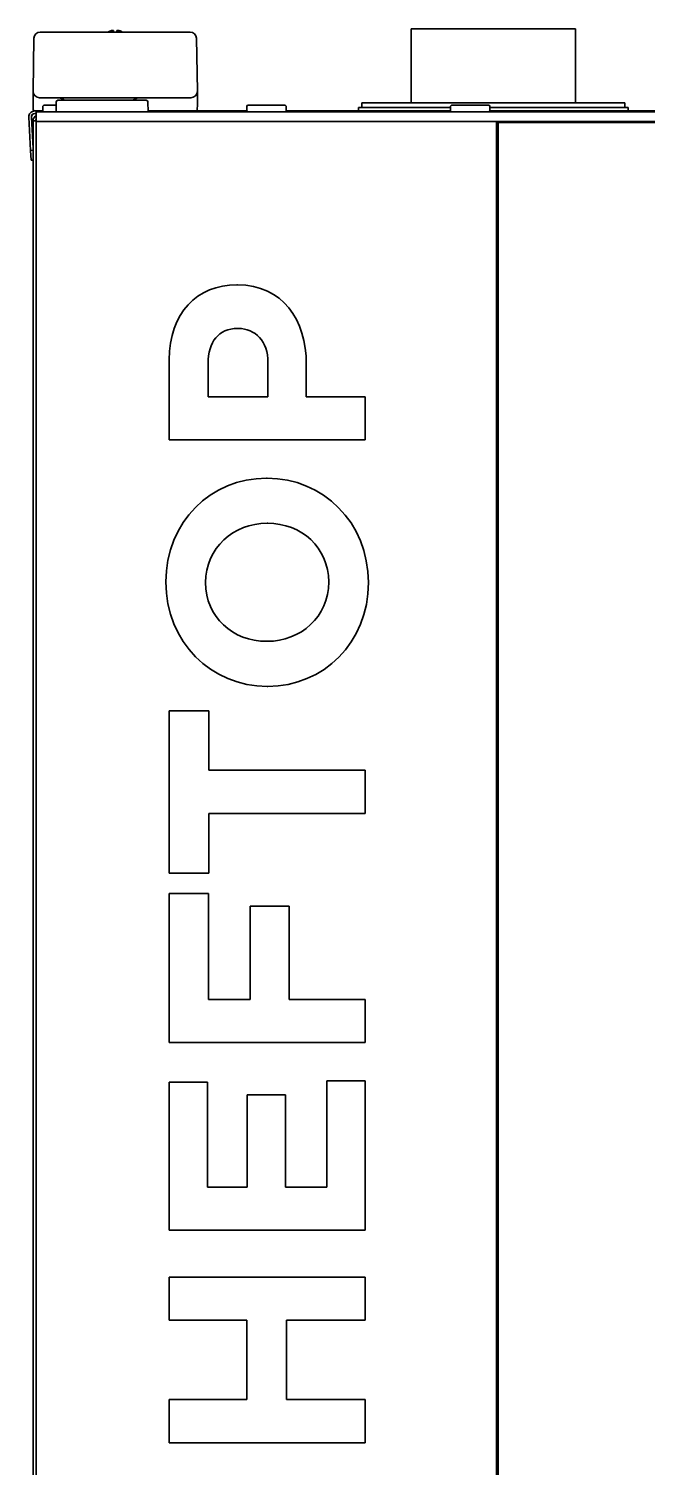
# Model space of a CAD drawing. Extents: x 6336 to 10269, y -393 to 3036.
# Drawn here: x 8426.8 to 8614.9, y 1508 to 1945.5 of the extents above; entities that cross this region are included whole.
import ezdxf

# ---------------------------------------------------------------- set-up
doc = ezdxf.new("R2010")
doc.units = 0
doc.header["$LTSCALE"] = 5
doc.layers.add('1', color=7, linetype='CONTINUOUS', true_color=0xffffff)

msp = doc.modelspace()

# ---------------------------------------------------------------- linework, layer by layer
at = {"layer": '1', "color": 7, "linetype": 'Continuous', "lineweight": 35}
for p, q in [((8428.07, 1926.53), (8428.35, 1942.66)), ((8430.25, 1944.53), (8435.35, 1944.53)), ((8435.35, 1944.53), (8470.79, 1944.53)), ((8470.79, 1944.53), (8475.89, 1944.53)), ((8477.79, 1942.66), (8478.07, 1926.53)), ((8568.07, 1945.53), (8543.07, 1945.53)), ((8543.07, 1945.53), (8543.07, 1923.03)), ((8593.07, 1945.53), (8568.07, 1945.53)), ((8593.07, 1923.03), (8593.07, 1945.53)), ((8428.07, 1926.52), (8428.07, 1926.53)), ((8428.08, 1926.46), (8428.07, 1926.53)), ((8428.07, 1926.49), (8428.07, 1922.53)), ((8428.08, 1926.38), (8428.07, 1926.46)), ((8428.08, 1922.39), (8428.08, 1926.38)), ((8478.07, 1926.53), (8478.07, 1926.52)), ((8478.07, 1926.53), (8478.07, 1926.46)), ((8478.07, 1922.53), (8478.07, 1926.49)), ((8478.07, 1926.49), (8478.07, 1926.49)), ((8478.07, 1926.49), (8478.07, 1926.38)), ((8478.07, 1926.38), (8478.07, 1922.39)), ((8428.07, 1922.53), (8428.08, 1922.39)), ((8428.13, 1921.01), (8428.08, 1922.39)), ((8435.07, 1924.53), (8430.07, 1924.53)), ((8431.32, 1922.28), (8431.07, 1922.03)), ((8431.07, 1922.03), (8431.07, 1920.53)), ((8435.11, 1922.28), (8431.32, 1922.28)), ((8471.07, 1924.53), (8435.07, 1924.53)), ((8435.13, 1923.28), (8435.07, 1920.28)), ((8449.07, 1923.78), (8435.63, 1923.78)), ((8462.52, 1923.78), (8449.07, 1923.78)), ((8463.07, 1920.28), (8463.02, 1923.28)), ((8476.07, 1924.53), (8471.07, 1924.53)), ((8478.07, 1922.39), (8478.02, 1921.01)), ((8478.07, 1922.39), (8478.07, 1922.53)), ((8493.32, 1922.28), (8493.07, 1922.03)), ((8493.07, 1922.03), (8493.07, 1920.53)), ((8504.82, 1922.28), (8493.32, 1922.28)), ((8505.07, 1922.03), (8504.82, 1922.28)), ((8505.07, 1920.53), (8505.07, 1922.03)), ((8527.07, 1921.53), (8555.07, 1921.53)), ((8527.07, 1921.53), (8527.07, 1920.53)), ((8528.07, 1923.03), (8608.07, 1923.03)), ((8528.07, 1923.03), (8528.07, 1921.53)), ((8555.32, 1922.28), (8555.07, 1922.03)), ((8555.07, 1922.03), (8555.07, 1920.53)), ((8566.82, 1922.28), (8555.32, 1922.28)), ((8567.07, 1922.03), (8566.82, 1922.28)), ((8567.07, 1920.53), (8567.07, 1922.03)), ((8567.07, 1921.53), (8609.07, 1921.53)), ((8608.07, 1921.53), (8608.07, 1923.03)), ((8609.07, 1920.53), (8609.07, 1921.53)), ((8427.31, 1908.52), (8426.78, 1918.63)), ((8428.07, 1909.16), (8427.57, 1918.67)), ((8427.63, 1918.67), (8428.07, 1910.19)), ((8428.07, 1374.13), (8428.07, 1917.53)), ((8429.07, 1917.53), (8428.07, 1917.53)), ((8428.57, 1920.53), (8428.67, 1920.53)), ((8428.57, 1919.73), (8429.07, 1919.73)), ((8428.67, 1920.53), (8430.08, 1920.53)), ((8429.07, 1920.28), (8431.07, 1920.28)), ((8429.07, 1920.28), (8429.07, 1917.28)), ((8431.07, 1917.28), (8429.07, 1917.28)), ((8429.07, 1917.28), (8429.07, 1917.28)), ((8429.07, 1400.78), (8429.07, 1917.28)), ((8429.57, 1920.53), (8429.57, 1920.28)), ((8430.08, 1920.53), (8431.07, 1920.53)), ((8431.07, 1920.53), (8431.32, 1920.28)), ((8431.07, 1920.28), (9175.07, 1920.28)), ((8431.07, 1917.28), (8567.07, 1917.28)), ((8476.07, 1920.53), (8463.07, 1920.53)), ((8476.07, 1920.53), (8477.49, 1920.53)), ((8477.49, 1920.53), (8493.08, 1920.53)), ((8493.07, 1920.53), (8493.32, 1920.28)), ((8504.82, 1920.28), (8505.07, 1920.53)), ((8505.08, 1920.53), (8555.07, 1920.53)), ((8555.07, 1920.53), (8555.32, 1920.28)), ((8566.82, 1920.28), (8567.07, 1920.53)), ((8567.07, 1920.53), (9039.07, 1920.53)), ((8567.07, 1917.28), (9039.07, 1917.28)), ((8569.07, 1400.78), (8569.07, 1917.28)), ((8569.57, 1917.03), (8569.57, 1401.03)), ((9036.57, 1917.03), (8569.57, 1917.03)), ((8570.07, 1917.28), (8570.07, 1917.03)), ((8570.55, 1917.03), (8570.55, 1917.28)), ((8570.57, 1917.03), (8570.57, 1917.28)), ((8572.57, 1917.28), (8572.57, 1917.03)), ((8601.57, 1917.03), (8601.57, 1917.28)), ((8604.57, 1917.28), (8604.57, 1917.03)), ((8569.57, 1915.28), (8569.07, 1915.28)), ((8427.31, 1908.52), (8428.07, 1908.56)), ((8427.46, 1905.53), (8427.31, 1908.52)), ((8428.07, 1905.56), (8427.46, 1905.53)), ((8490.26, 1867.64), (8490.09, 1867.64)), ((8490.35, 1854.37), (8490.52, 1854.37)), ((8469.5, 1844.83), (8469.5, 1820.49)), ((8481.33, 1833.6), (8481.33, 1843.73)), ((8499.54, 1843.98), (8499.54, 1833.6)), ((8511.2, 1833.6), (8511.2, 1843.56)), ((8499.54, 1833.6), (8481.33, 1833.6)), ((8529.07, 1833.6), (8511.2, 1833.6)), ((8529.07, 1820.49), (8529.07, 1833.6)), ((8469.5, 1820.49), (8529.07, 1820.49)), ((8499.29, 1808.83), (8499.12, 1808.83)), ((8499.29, 1795.13), (8499.46, 1795.13)), ((8499.29, 1759.22), (8499.12, 1759.22)), ((8499.29, 1745.52), (8499.46, 1745.52)), ((8469.5, 1738.11), (8469.5, 1688.75)), ((8481.58, 1738.11), (8469.5, 1738.11)), ((8481.58, 1719.98), (8481.58, 1738.11)), ((8529.07, 1719.98), (8481.58, 1719.98)), ((8529.07, 1706.88), (8529.07, 1719.98)), ((8481.58, 1706.88), (8529.07, 1706.88)), ((8481.58, 1688.75), (8481.58, 1706.88)), ((8469.5, 1688.75), (8481.58, 1688.75)), ((8469.5, 1682.54), (8469.5, 1637.18)), ((8481.41, 1682.54), (8469.5, 1682.54)), ((8481.41, 1650.28), (8481.41, 1682.54)), ((8494.09, 1678.71), (8494.09, 1650.28)), ((8506.01, 1678.71), (8494.09, 1678.71)), ((8506.01, 1650.28), (8506.01, 1678.71)), ((8494.09, 1650.28), (8481.41, 1650.28)), ((8529.07, 1650.28), (8506.01, 1650.28)), ((8529.07, 1637.18), (8529.07, 1650.28)), ((8469.5, 1637.18), (8529.07, 1637.18)), ((8469.5, 1625.09), (8469.5, 1580.15)), ((8481.16, 1625.09), (8469.5, 1625.09)), ((8481.16, 1593.18), (8481.16, 1625.09)), ((8517.41, 1625.52), (8517.41, 1593.18)), ((8529.07, 1625.52), (8517.41, 1625.52)), ((8529.07, 1580.15), (8529.07, 1625.52)), ((8493.24, 1621.26), (8493.24, 1593.18)), ((8504.9, 1621.26), (8493.24, 1621.26)), ((8504.9, 1593.18), (8504.9, 1621.26)), ((8493.24, 1593.18), (8481.16, 1593.18)), ((8517.41, 1593.18), (8504.9, 1593.18)), ((8469.5, 1580.15), (8529.07, 1580.15)), ((8469.5, 1565.86), (8469.5, 1552.75)), ((8529.07, 1565.86), (8469.5, 1565.86)), ((8529.07, 1552.75), (8529.07, 1565.86)), ((8469.5, 1552.75), (8493.07, 1552.75)), ((8493.07, 1552.75), (8493.07, 1528.58)), ((8505.16, 1552.75), (8529.07, 1552.75)), ((8505.16, 1528.58), (8505.16, 1552.75)), ((8469.5, 1528.58), (8469.5, 1515.47)), ((8493.07, 1528.58), (8469.5, 1528.58)), ((8529.07, 1528.58), (8505.16, 1528.58)), ((8529.07, 1515.47), (8529.07, 1528.58)), ((8469.5, 1515.47), (8529.07, 1515.47))]:
    msp.add_line(p, q, dxfattribs=at)
for centre, radius, start, end in [((8430.25, 1942.63), 1.9, 90, 179), ((8475.89, 1942.63), 1.9, 1, 90), ((8430.07, 1926.53), 2, 182, 270), ((8476.07, 1926.53), 2, 270, 358), ((8435.63, 1923.28), 0.5, 90, 179), ((8435.62, 1921.53), 3, 48.59, 90), ((8460.52, 1921.53), 3, 90, 131.41), ((8462.52, 1923.28), 0.5, 1, 90), ((8428.57, 1918.73), 1.8, 90, 183), ((8428.57, 1918.73), 1, 90, 183)]:
    msp.add_arc(centre, radius, start, end, dxfattribs=at)
for centre, major_axis, ratio, start_param, end_param in [((8427.41, 1888.32), (0.67, 38.22), 0.000913, 6.230878, 6.248316), ((8411.61, 2340.58), (-16.46, 414.14), 0.000092, 3.131473, 3.160761), ((8478.74, 1888.33), (-0.67, 38.21), 0.000913, 0.034874, 0.052315), ((8494.63, 2343.27), (16.56, 416.83), 0.000092, 3.122413, 3.157298), ((8428.63, 1918.73), (-0.726, 0.689), 0.998716, 5.472249, 7.094122)]:
    msp.add_ellipse(centre, major_axis=major_axis, ratio=ratio, start_param=start_param, end_param=end_param, dxfattribs=at)
for points, knots in [([(8452.07, 1945.02), (8452.02, 1945.01), (8451.91, 1944.98), (8451.75, 1944.93), (8451.59, 1944.87), (8451.43, 1944.81), (8451.28, 1944.74), (8451.13, 1944.67), (8450.99, 1944.6), (8450.9, 1944.55), (8450.88, 1944.53)], [0, 0, 0, 0, 0.134116, 0.268232, 0.402347, 0.536463, 0.670579, 0.804695, 0.938811, 1, 1, 1, 1]), ([(8452.57, 1944.53), (8452.57, 1944.63), (8452.57, 1944.72), (8452.57, 1944.84), (8452.57, 1944.88), (8452.57, 1944.96), (8452.57, 1944.99), (8452.57, 1945.02)], [0, 0, 0, 0, 0.457375, 0.457375, 0.728688, 0.728688, 1, 1, 1, 1]), ([(8455.28, 1944.53), (8455.1, 1944.63), (8454.93, 1944.72), (8454.64, 1944.84), (8454.53, 1944.88), (8454.3, 1944.96), (8454.19, 1944.99), (8454.07, 1945.02)], [0, 0, 0, 0, 0.457379, 0.457379, 0.728689, 0.728689, 1, 1, 1, 1]), ([(8428.13, 1921.01), (8428.13, 1921), (8428.13, 1920.99), (8428.13, 1920.97), (8428.13, 1920.95), (8428.13, 1920.94)], [0, 0, 0, 0, 0.5, 0.5, 1, 1, 1, 1]), ([(8428.13, 1920.94), (8428.14, 1920.91), (8428.15, 1920.88), (8428.16, 1920.84), (8428.17, 1920.83), (8428.18, 1920.8), (8428.18, 1920.79), (8428.21, 1920.75), (8428.22, 1920.73), (8428.25, 1920.69), (8428.26, 1920.68), (8428.28, 1920.66), (8428.29, 1920.65), (8428.33, 1920.62), (8428.35, 1920.61), (8428.39, 1920.59), (8428.4, 1920.58), (8428.43, 1920.57), (8428.44, 1920.56), (8428.48, 1920.55), (8428.51, 1920.54), (8428.55, 1920.53), (8428.57, 1920.53), (8428.6, 1920.53), (8428.61, 1920.53), (8428.63, 1920.53)], [0, 0, 0, 0, 0.125, 0.125, 0.1875, 0.1875, 0.25, 0.25, 0.375, 0.375, 0.4375, 0.4375, 0.5, 0.5, 0.625, 0.625, 0.6875, 0.6875, 0.75, 0.75, 0.875, 0.875, 0.9375, 0.9375, 1, 1, 1, 1]), ([(8477.52, 1920.53), (8477.53, 1920.53), (8477.55, 1920.53), (8477.58, 1920.53), (8477.59, 1920.53), (8477.64, 1920.54), (8477.66, 1920.55), (8477.7, 1920.56), (8477.72, 1920.57), (8477.75, 1920.58), (8477.76, 1920.59), (8477.8, 1920.61), (8477.82, 1920.62), (8477.85, 1920.65), (8477.86, 1920.66), (8477.88, 1920.68), (8477.89, 1920.69), (8477.92, 1920.73), (8477.94, 1920.75), (8477.96, 1920.79), (8477.97, 1920.8), (8477.98, 1920.83), (8477.99, 1920.84), (8478, 1920.88), (8478.01, 1920.91), (8478.01, 1920.94)], [0, 0, 0, 0, 0.0625, 0.0625, 0.125, 0.125, 0.25, 0.25, 0.3125, 0.3125, 0.375, 0.375, 0.5, 0.5, 0.5625, 0.5625, 0.625, 0.625, 0.75, 0.75, 0.8125, 0.8125, 0.875, 0.875, 1, 1, 1, 1]), ([(8478.01, 1920.94), (8478.02, 1920.95), (8478.02, 1920.97), (8478.02, 1920.99), (8478.02, 1921), (8478.02, 1921.01)], [0, 0, 0, 0, 0.5, 0.5, 1, 1, 1, 1]), ([(8428.07, 1917.53), (8428.07, 1917.64), (8428.08, 1917.76), (8428.13, 1917.99), (8428.16, 1918.11), (8428.25, 1918.32), (8428.31, 1918.43), (8428.44, 1918.62), (8428.52, 1918.72), (8428.68, 1918.88), (8428.77, 1918.96), (8428.93, 1919.06), (8429, 1919.1), (8429.06, 1919.13)], [0, 0, 0, 0, 0.177861, 0.177861, 0.355721, 0.355721, 0.533582, 0.533582, 0.711442, 0.711442, 0.889303, 0.889303, 1, 1, 1, 1]), ([(8429.05, 1918.09), (8429.04, 1918.09), (8429.04, 1918.08), (8429.01, 1918.03), (8428.97, 1917.97), (8428.94, 1917.88), (8428.93, 1917.85), (8428.91, 1917.8), (8428.91, 1917.78), (8428.9, 1917.75), (8428.88, 1917.67), (8428.87, 1917.59), (8428.87, 1917.53)], [0, 0, 0, 0, 0.01615, 0.01615, 0.3441, 0.3441, 0.508075, 0.508075, 0.590063, 0.590063, 0.67205, 1, 1, 1, 1])]:
    msp.add_open_spline(points, degree=3, knots=knots, dxfattribs=at)
for points, degree in [([(8452.57, 1945.02), (8452.55, 1945.03), (8452.5, 1945.03), (8452.42, 1945.04), (8452.35, 1945.04), (8452.28, 1945.04), (8452.21, 1945.04), (8452.14, 1945.03), (8452.1, 1945.02), (8452.07, 1945.02)], 3), ([(8454.07, 1945.02), (8454.05, 1945.02), (8454, 1945.03), (8453.93, 1945.04), (8453.86, 1945.04), (8453.79, 1945.04), (8453.72, 1945.04), (8453.64, 1945.03), (8453.6, 1945.02), (8453.57, 1945.02)], 3), ([(8453.57, 1945.02), (8453.57, 1945.01), (8453.57, 1944.98), (8453.57, 1944.93), (8453.57, 1944.87), (8453.57, 1944.81), (8453.57, 1944.74), (8453.57, 1944.67), (8453.57, 1944.58), (8453.57, 1944.51), (8453.57, 1944.47)], 3), ([(8428.08, 1926.41), (8428.08, 1926.4), (8428.08, 1926.39), (8428.08, 1926.38)], 3), ([(8478.07, 1926.42), (8478.07, 1926.38)], 1), ([(8490.09, 1867.64), (8477.92, 1867.64), (8469.5, 1859.05), (8469.5, 1844.83)], 3), ([(8511.2, 1843.56), (8511.2, 1856.92), (8504.05, 1867.64), (8490.26, 1867.64)], 3), ([(8481.33, 1843.73), (8481.33, 1850.28), (8484.48, 1854.37), (8490.35, 1854.37)], 3), ([(8490.52, 1854.37), (8495.63, 1854.37), (8499.54, 1850.54), (8499.54, 1843.98)], 3), ([(8499.12, 1808.83), (8482.18, 1808.83), (8468.48, 1795.64), (8468.48, 1777.26)], 3), ([(8530.09, 1777.09), (8530.09, 1795.47), (8516.22, 1808.83), (8499.29, 1808.83)], 3), ([(8480.56, 1777.09), (8480.56, 1787.64), (8489.07, 1795.13), (8499.29, 1795.13)], 3), ([(8499.46, 1795.13), (8509.67, 1795.13), (8518.01, 1787.81), (8518.01, 1777.26)], 3), ([(8468.48, 1777.26), (8468.48, 1758.88), (8482.35, 1745.52), (8499.29, 1745.52)], 3), ([(8499.12, 1759.22), (8488.9, 1759.22), (8480.56, 1766.54), (8480.56, 1777.09)], 3), ([(8518.01, 1777.26), (8518.01, 1766.71), (8509.5, 1759.22), (8499.29, 1759.22)], 3), ([(8499.46, 1745.52), (8516.39, 1745.52), (8530.09, 1758.71), (8530.09, 1777.09)], 3)]:
    msp.add_open_spline(points, degree=degree, dxfattribs=at)

doc.saveas('drawing.dxf')
